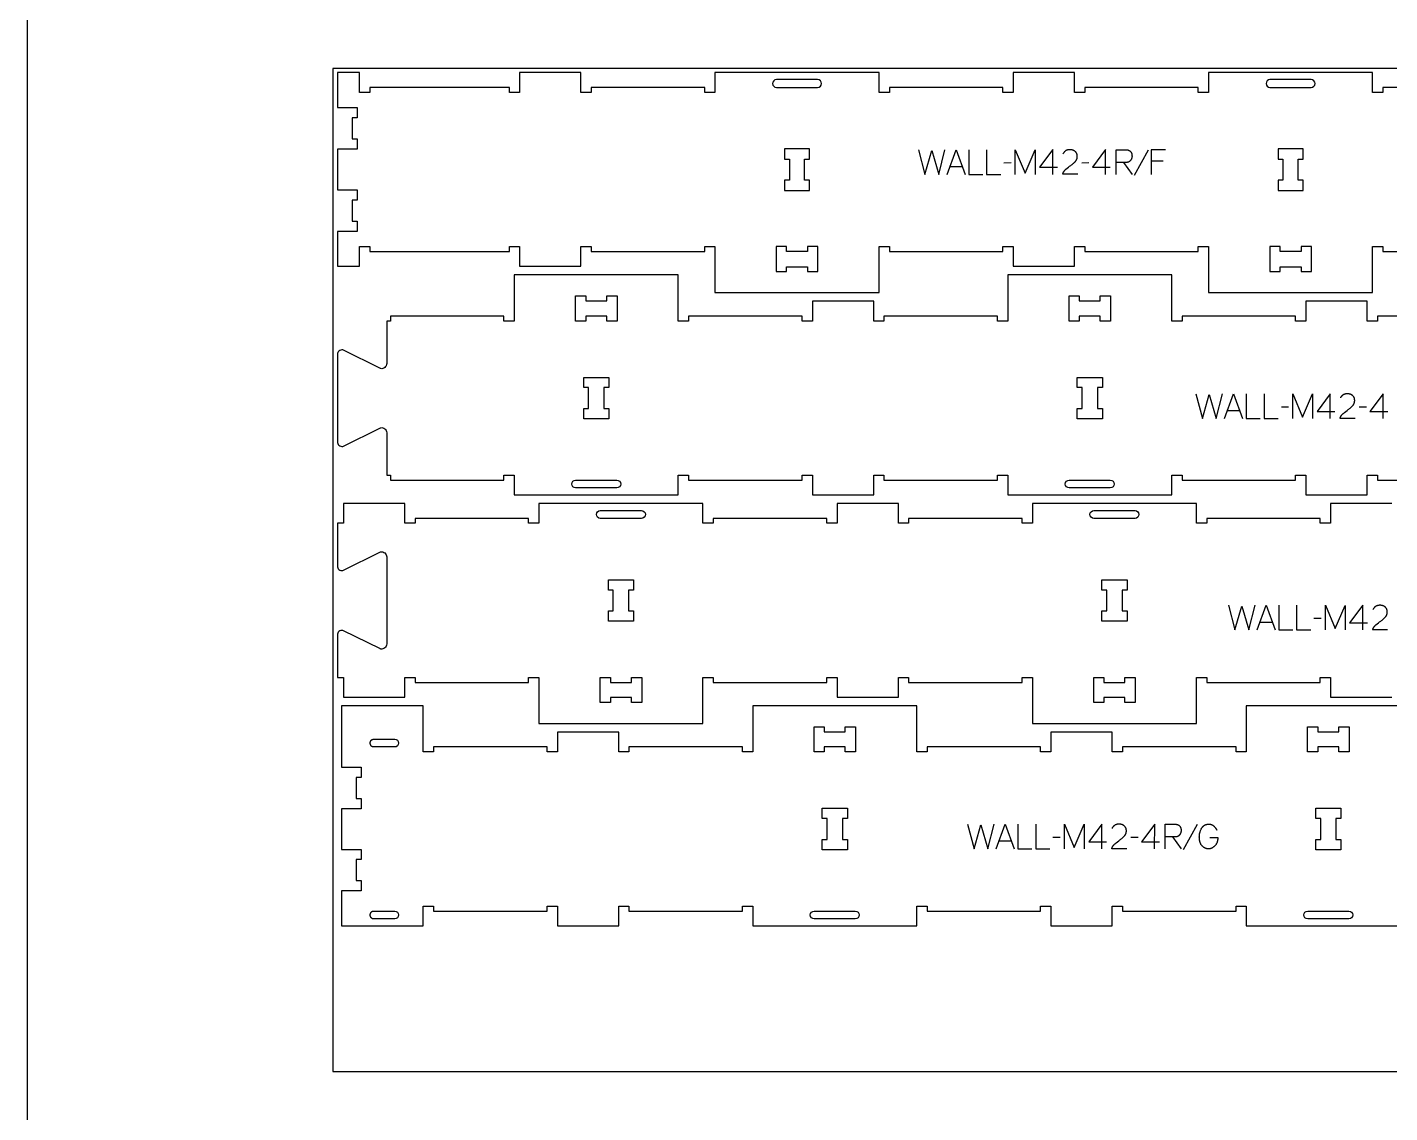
# Model space of a CAD drawing. Extents: x 0 to 4485, y 0 to 10771.
# Drawn here: x 0 to 1656, y 2979 to 4299 of the extents above; entities that cross this region are included whole.
import ezdxf

# ---------------------------------------------------------------- set-up
doc = ezdxf.new("R2010")
doc.units = 0
for name, color, linetype in [('0_SHEET_SPRUCEPLY_2440X122', 1, 'CONTINUOUS'), ('1_ANYTOOL_1MMDEEP_LABELS_S', 2, 'CONTINUOUS'), ('3_ANYTOOL_CUTTHROUGH_INSID', 4, 'CONTINUOUS'), ('4_ANYTOOL_CUTTHROUGH_OUTSI', 5, 'CONTINUOUS'), ('DONOTCUT', 7, 'CONTINUOUS')]:
    doc.layers.add(name, color=color, linetype=linetype)

msp = doc.modelspace()

# ---------------------------------------------------------------- linework, layer by layer
at = {"layer": '0_SHEET_SPRUCEPLY_2440X122'}
msp.add_lwpolyline([(371.7, 4249.4), (371.7, 3029.4), (2811.7, 3029.4), (2811.7, 4249.4)], close=True, dxfattribs=at)
at = {"layer": '1_ANYTOOL_1MMDEEP_LABELS_S', "color": 2}
for points in [[(1083.6, 4150.5), (1091.3, 4120.5), (1099.7, 4149.6), (1108.2, 4120.5), (1115.7, 4150.5)], [(1118.3, 4120.5), (1129.2, 4150.5), (1140.2, 4120.5)], [(1144.5, 4150.5), (1144.5, 4120.5), (1161.6, 4120.5)], [(1166.3, 4150.5), (1166.3, 4120.5), (1183.4, 4120.5)], [(1201.2, 4120.5), (1201.2, 4150.5), (1213.2, 4122.1), (1225.2, 4150.4), (1225.2, 4120.5)], [(1246.8, 4120.5), (1246.8, 4150.6), (1230.8, 4129.2)], [(1277, 4120.6), (1258.7, 4120.6), (1258.8, 4121.1), (1258.9, 4121.3), (1259, 4121.5), (1259.1, 4121.7), (1259.2, 4121.9), (1259.3, 4122.1), (1259.3, 4122.4), (1259.4, 4122.6), (1259.6, 4122.8), (1259.7, 4123), (1259.8, 4123.2), (1259.9, 4123.4), (1260, 4123.6), (1260.1, 4123.8), (1260.2, 4124), (1260.4, 4124.2), (1260.5, 4124.4), (1260.6, 4124.5), (1260.8, 4124.7), (1260.9, 4124.9), (1261.1, 4125.1), (1261.2, 4125.3), (1261.4, 4125.4), (1261.5, 4125.6), (1261.7, 4125.8), (1261.9, 4125.9), (1262, 4126.1), (1262.2, 4126.3), (1262.4, 4126.4), (1262.7, 4126.7), (1264.2, 4128), (1265.7, 4129.2), (1267.2, 4130.3), (1268.7, 4131.4), (1269.5, 4132), (1270.2, 4132.6), (1270.9, 4133.1), (1271.6, 4133.7), (1272.3, 4134.3), (1272.9, 4134.9), (1273.5, 4135.5), (1274.1, 4136.2), (1274.3, 4136.3), (1274.4, 4136.5), (1274.6, 4136.6), (1274.7, 4136.8), (1274.8, 4137), (1274.9, 4137.1), (1275.1, 4137.3), (1275.2, 4137.5), (1275.3, 4137.6), (1275.4, 4137.8), (1275.5, 4138), (1275.6, 4138.2), (1275.7, 4138.4), (1275.8, 4138.5), (1275.8, 4138.7), (1275.9, 4138.9), (1276, 4139.1), (1276.1, 4139.3), (1276.1, 4139.5), (1276.2, 4139.7), (1276.2, 4139.9), (1276.3, 4140.1), (1276.3, 4140.3), (1276.4, 4140.5), (1276.4, 4140.7), (1276.4, 4141), (1276.4, 4141.2), (1276.5, 4141.4), (1276.5, 4141.6), (1276.5, 4141.8), (1276.5, 4142.1), (1276.5, 4142.3), (1276.5, 4142.5), (1276.5, 4142.8), (1276.5, 4143), (1276.5, 4143.3), (1276.4, 4143.5), (1276.4, 4143.7), (1276.4, 4144), (1276.3, 4144.2), (1276.3, 4144.4), (1276.3, 4144.6), (1276.2, 4144.8), (1276.1, 4145), (1276.1, 4145.2), (1276, 4145.4), (1275.9, 4145.6), (1275.9, 4145.8), (1275.8, 4146), (1275.7, 4146.2), (1275.6, 4146.4), (1275.5, 4146.6), (1275.4, 4146.7), (1275.3, 4146.9), (1275.2, 4147.1), (1275.1, 4147.2), (1275, 4147.4), (1274.8, 4147.6), (1274.7, 4147.7), (1274.6, 4147.9), (1274.4, 4148), (1274.3, 4148.1), (1274.1, 4148.3), (1274, 4148.4), (1273.8, 4148.5), (1273.7, 4148.7), (1273.5, 4148.8), (1273.3, 4148.9), (1273.2, 4149), (1273, 4149.1), (1272.8, 4149.2), (1272.6, 4149.3), (1272.4, 4149.4), (1272.3, 4149.5), (1272.1, 4149.6), (1271.9, 4149.7), (1271.7, 4149.8), (1271.5, 4149.8), (1271.3, 4149.9), (1271.1, 4150), (1270.9, 4150), (1270.7, 4150.1), (1270.5, 4150.2), (1270.3, 4150.2), (1270.1, 4150.3), (1269.9, 4150.3), (1269.7, 4150.3), (1269.4, 4150.4), (1269.2, 4150.4), (1269, 4150.4), (1268.8, 4150.5), (1268.5, 4150.5), (1268.3, 4150.5), (1268.1, 4150.5), (1267.6, 4150.5), (1267.2, 4150.5), (1266.9, 4150.5), (1266.5, 4150.5), (1266.2, 4150.4), (1265.8, 4150.4), (1265.5, 4150.3), (1265.2, 4150.3), (1264.8, 4150.2), (1264.5, 4150.1), (1264.4, 4150.1), (1264.2, 4150), (1264.1, 4150), (1263.9, 4149.9), (1263.8, 4149.9), (1263.6, 4149.8), (1263.5, 4149.7), (1263.3, 4149.7), (1263.2, 4149.6), (1263.1, 4149.5), (1262.9, 4149.5), (1262.8, 4149.4), (1262.6, 4149.3), (1262.5, 4149.2), (1262.4, 4149.2), (1262.3, 4149.1), (1262.1, 4149), (1262, 4148.9), (1261.9, 4148.8), (1261.7, 4148.7), (1261.6, 4148.6), (1261.5, 4148.5), (1261.4, 4148.4), (1261.3, 4148.3), (1261.2, 4148.2), (1261, 4148.1), (1260.9, 4148), (1260.8, 4147.9), (1260.7, 4147.8), (1260.6, 4147.6), (1260.5, 4147.5), (1260.4, 4147.4), (1260.2, 4147.1), (1260, 4146.9), (1259.8, 4146.6), (1259.6, 4146.3), (1259.4, 4146), (1259.3, 4145.7), (1259.1, 4145.4)], [(1311, 4120.5), (1311, 4150.6), (1295, 4129.2)], [(1323.7, 4120.5), (1323.7, 4150.5), (1335.1, 4150.5), (1335.6, 4150.5), (1336.1, 4150.5), (1336.3, 4150.5), (1336.5, 4150.4), (1336.7, 4150.4), (1337, 4150.4), (1337.2, 4150.4), (1337.4, 4150.3), (1337.6, 4150.3), (1337.8, 4150.2), (1338, 4150.2), (1338.2, 4150.1), (1338.4, 4150.1), (1338.6, 4150), (1338.8, 4150), (1338.9, 4149.9), (1339.1, 4149.8), (1339.3, 4149.7), (1339.5, 4149.7), (1339.6, 4149.6), (1339.8, 4149.5), (1339.9, 4149.4), (1340.1, 4149.3), (1340.3, 4149.2), (1340.4, 4149.1), (1340.5, 4149), (1340.7, 4148.9), (1340.8, 4148.8), (1340.9, 4148.7), (1341.1, 4148.5), (1341.2, 4148.4), (1341.3, 4148.3), (1341.4, 4148.2), (1341.5, 4148), (1341.6, 4147.9), (1341.7, 4147.7), (1341.8, 4147.6), (1341.9, 4147.4), (1342, 4147.3), (1342.1, 4147.1), (1342.2, 4147), (1342.3, 4146.8), (1342.4, 4146.6), (1342.4, 4146.5), (1342.5, 4146.3), (1342.6, 4146.1), (1342.6, 4145.9), (1342.7, 4145.7), (1342.7, 4145.5), (1342.8, 4145.3), (1342.8, 4145.1), (1342.9, 4144.9), (1342.9, 4144.7), (1342.9, 4144.5), (1343, 4144.3), (1343, 4144.1), (1343, 4143.8), (1343, 4143.6), (1343.1, 4143.1), (1343.1, 4142.7), (1343.1, 4142.5), (1343.1, 4142.3), (1343, 4142.1), (1343, 4142), (1343, 4141.8), (1343, 4141.6), (1343, 4141.5), (1343, 4141.3), (1342.9, 4141.1), (1342.9, 4140.9), (1342.9, 4140.8), (1342.8, 4140.6), (1342.8, 4140.4), (1342.7, 4140.3), (1342.7, 4140.1), (1342.6, 4140), (1342.6, 4139.8), (1342.5, 4139.6), (1342.4, 4139.5), (1342.4, 4139.3), (1342.3, 4139.2), (1342.2, 4139), (1342.1, 4138.8), (1342.1, 4138.7), (1342, 4138.5), (1341.9, 4138.4), (1341.8, 4138.2), (1341.7, 4138.1), (1341.6, 4137.9), (1341.5, 4137.8), (1341.4, 4137.6), (1341.3, 4137.5), (1341.2, 4137.3), (1341.1, 4137.2), (1340.9, 4137.1), (1340.8, 4136.9), (1340.7, 4136.8), (1340.6, 4136.7), (1340.4, 4136.6), (1340.3, 4136.4), (1340.2, 4136.3), (1340.1, 4136.2), (1339.9, 4136.1), (1339.8, 4136), (1339.6, 4135.9), (1339.5, 4135.9), (1339.3, 4135.8), (1339.2, 4135.7), (1339, 4135.6), (1338.9, 4135.5), (1338.7, 4135.5), (1338.6, 4135.4), (1338.4, 4135.4), (1338.3, 4135.3), (1338.1, 4135.3), (1337.9, 4135.2), (1337.8, 4135.2), (1337.6, 4135.2), (1337.4, 4135.1), (1337.2, 4135.1), (1337.1, 4135.1), (1336.9, 4135.1), (1336.7, 4135), (1334.8, 4135), (1332.7, 4135), (1323.8, 4135)], [(1362.7, 4150), (1345.5, 4119.3)], [(1383.9, 4150.5), (1366.3, 4150.5), (1366.3, 4120.5)], [(1121.7, 4130.1), (1136.7, 4130.1)], [(1196.1, 4134.4), (1187.3, 4134.3)], [(1230.8, 4129.2), (1252.5, 4129.2)], [(1290.7, 4134.4), (1281.9, 4134.3)], [(1295, 4129.2), (1316.7, 4129.2)], [(1332.7, 4135), (1343.2, 4120.5)], [(1380.8, 4136.5), (1366.3, 4136.5)], [(1420.8, 3853.7), (1428.6, 3823.7), (1437, 3852.8), (1445.5, 3823.7), (1453, 3853.7)], [(1455.6, 3823.7), (1466.4, 3853.7), (1477.5, 3823.7)], [(1481.8, 3853.7), (1481.8, 3823.7), (1498.9, 3823.7)], [(1503.6, 3853.7), (1503.6, 3823.7), (1520.7, 3823.7)], [(1538.5, 3823.7), (1538.5, 3853.7), (1550.5, 3825.3), (1562.5, 3853.6), (1562.5, 3823.7)], [(1584, 3823.7), (1584.1, 3853.7), (1568.1, 3832.3)], [(1614.3, 3823.7), (1596, 3823.8), (1596.1, 3824.2), (1596.2, 3824.4), (1596.3, 3824.7), (1596.3, 3824.9), (1596.4, 3825.1), (1596.5, 3825.3), (1596.6, 3825.5), (1596.7, 3825.7), (1596.8, 3826), (1596.9, 3826.2), (1597, 3826.4), (1597.2, 3826.6), (1597.3, 3826.8), (1597.4, 3827), (1597.5, 3827.1), (1597.6, 3827.3), (1597.8, 3827.5), (1597.9, 3827.7), (1598.1, 3827.9), (1598.2, 3828.1), (1598.3, 3828.3), (1598.5, 3828.4), (1598.6, 3828.6), (1598.8, 3828.8), (1599, 3829), (1599.1, 3829.1), (1599.3, 3829.3), (1599.5, 3829.4), (1599.6, 3829.6), (1600, 3829.9), (1601.5, 3831.1), (1603, 3832.3), (1604.5, 3833.5), (1606, 3834.6), (1606.8, 3835.2), (1607.5, 3835.7), (1608.2, 3836.3), (1608.9, 3836.9), (1609.6, 3837.5), (1610.2, 3838.1), (1610.8, 3838.7), (1611.4, 3839.3), (1611.6, 3839.5), (1611.7, 3839.6), (1611.8, 3839.8), (1612, 3840), (1612.1, 3840.1), (1612.2, 3840.3), (1612.3, 3840.5), (1612.5, 3840.6), (1612.6, 3840.8), (1612.7, 3841), (1612.8, 3841.2), (1612.9, 3841.4), (1612.9, 3841.5), (1613, 3841.7), (1613.1, 3841.9), (1613.2, 3842.1), (1613.3, 3842.3), (1613.3, 3842.5), (1613.4, 3842.7), (1613.4, 3842.9), (1613.5, 3843.1), (1613.5, 3843.3), (1613.6, 3843.5), (1613.6, 3843.7), (1613.7, 3843.9), (1613.7, 3844.1), (1613.7, 3844.3), (1613.7, 3844.6), (1613.8, 3844.8), (1613.8, 3845), (1613.8, 3845.2), (1613.8, 3845.5), (1613.8, 3845.7), (1613.8, 3846), (1613.8, 3846.2), (1613.7, 3846.4), (1613.7, 3846.7), (1613.7, 3846.9), (1613.7, 3847.1), (1613.6, 3847.3), (1613.6, 3847.6), (1613.5, 3847.8), (1613.5, 3848), (1613.4, 3848.2), (1613.4, 3848.4), (1613.3, 3848.6), (1613.2, 3848.8), (1613.1, 3849), (1613.1, 3849.2), (1613, 3849.4), (1612.9, 3849.6), (1612.8, 3849.7), (1612.7, 3849.9), (1612.6, 3850.1), (1612.5, 3850.2), (1612.4, 3850.4), (1612.2, 3850.6), (1612.1, 3850.7), (1612, 3850.9), (1611.8, 3851), (1611.7, 3851.2), (1611.6, 3851.3), (1611.4, 3851.5), (1611.3, 3851.6), (1611.1, 3851.7), (1610.9, 3851.8), (1610.8, 3852), (1610.6, 3852.1), (1610.4, 3852.2), (1610.3, 3852.3), (1610.1, 3852.4), (1609.9, 3852.5), (1609.7, 3852.6), (1609.5, 3852.7), (1609.4, 3852.8), (1609.2, 3852.9), (1609, 3852.9), (1608.8, 3853), (1608.6, 3853.1), (1608.4, 3853.2), (1608.2, 3853.2), (1608, 3853.3), (1607.8, 3853.3), (1607.6, 3853.4), (1607.4, 3853.4), (1607.1, 3853.5), (1606.9, 3853.5), (1606.7, 3853.6), (1606.5, 3853.6), (1606.3, 3853.6), (1606, 3853.6), (1605.8, 3853.7), (1605.6, 3853.7), (1605.3, 3853.7), (1604.9, 3853.7), (1604.5, 3853.7), (1604.1, 3853.7), (1603.8, 3853.6), (1603.4, 3853.6), (1603.1, 3853.6), (1602.8, 3853.5), (1602.4, 3853.4), (1602.1, 3853.4), (1601.8, 3853.3), (1601.6, 3853.2), (1601.5, 3853.2), (1601.3, 3853.1), (1601.2, 3853.1), (1601, 3853), (1600.9, 3853), (1600.8, 3852.9), (1600.6, 3852.8), (1600.5, 3852.8), (1600.3, 3852.7), (1600.2, 3852.6), (1600.1, 3852.6), (1599.9, 3852.5), (1599.8, 3852.4), (1599.7, 3852.3), (1599.5, 3852.2), (1599.4, 3852.2), (1599.3, 3852.1), (1599.1, 3852), (1599, 3851.9), (1598.9, 3851.8), (1598.8, 3851.7), (1598.7, 3851.6), (1598.5, 3851.5), (1598.4, 3851.4), (1598.3, 3851.3), (1598.2, 3851.2), (1598.1, 3851), (1598, 3850.9), (1597.9, 3850.8), (1597.8, 3850.7), (1597.7, 3850.6), (1597.5, 3850.3), (1597.3, 3850.1), (1597.1, 3849.8), (1596.9, 3849.5), (1596.7, 3849.2), (1596.5, 3848.9), (1596.4, 3848.6)], [(1648.2, 3823.7), (1648.3, 3853.7), (1632.3, 3832.3)], [(1459, 3833.2), (1473.9, 3833.2)], [(1533.3, 3837.6), (1524.6, 3837.5)], [(1568.1, 3832.3), (1589.8, 3832.3)], [(1628, 3837.6), (1619.2, 3837.5)], [(1632.3, 3832.3), (1654, 3832.3)], [(1460.4, 3596.5), (1468.1, 3566.5), (1476.6, 3595.6), (1485.1, 3566.5), (1492.6, 3596.5)], [(1495.1, 3566.5), (1506, 3596.5), (1517.1, 3566.5)], [(1521.4, 3596.5), (1521.4, 3566.5), (1538.5, 3566.5)], [(1543.2, 3596.5), (1543.2, 3566.5), (1560.3, 3566.5)], [(1578.1, 3566.5), (1578.1, 3596.5), (1590.1, 3568.1), (1602.1, 3596.4), (1602.1, 3566.5)], [(1623.6, 3566.5), (1623.7, 3596.5), (1607.6, 3575.2)], [(1653.8, 3566.5), (1635.5, 3566.6), (1635.7, 3567), (1635.8, 3567.3), (1635.9, 3567.5), (1635.9, 3567.7), (1636, 3567.9), (1636.1, 3568.1), (1636.2, 3568.4), (1636.3, 3568.6), (1636.4, 3568.8), (1636.5, 3569), (1636.6, 3569.2), (1636.8, 3569.4), (1636.9, 3569.6), (1637, 3569.8), (1637.1, 3570), (1637.2, 3570.2), (1637.4, 3570.3), (1637.5, 3570.5), (1637.7, 3570.7), (1637.8, 3570.9), (1637.9, 3571.1), (1638.1, 3571.3), (1638.2, 3571.4), (1638.4, 3571.6), (1638.6, 3571.8), (1638.7, 3571.9), (1638.9, 3572.1), (1639.1, 3572.3), (1639.2, 3572.4), (1639.6, 3572.7), (1641.1, 3574), (1642.6, 3575.1), (1644.1, 3576.3), (1645.6, 3577.4), (1646.4, 3578), (1647.1, 3578.6), (1647.8, 3579.1), (1648.5, 3579.7), (1649.2, 3580.3), (1649.8, 3580.9), (1650.4, 3581.5), (1651, 3582.1), (1651.2, 3582.3), (1651.3, 3582.5), (1651.4, 3582.6), (1651.6, 3582.8), (1651.7, 3582.9), (1651.8, 3583.1), (1651.9, 3583.3), (1652, 3583.5), (1652.2, 3583.6), (1652.3, 3583.8), (1652.4, 3584), (1652.5, 3584.2), (1652.5, 3584.4), (1652.6, 3584.5), (1652.7, 3584.7), (1652.8, 3584.9), (1652.9, 3585.1), (1652.9, 3585.3), (1653, 3585.5), (1653, 3585.7), (1653.1, 3585.9), (1653.1, 3586.1), (1653.2, 3586.3), (1653.2, 3586.5), (1653.3, 3586.7), (1653.3, 3586.9), (1653.3, 3587.2), (1653.3, 3587.4), (1653.4, 3587.6), (1653.4, 3587.8), (1653.4, 3588), (1653.4, 3588.3), (1653.4, 3588.5), (1653.4, 3588.8), (1653.4, 3589), (1653.3, 3589.2), (1653.3, 3589.5), (1653.3, 3589.7), (1653.3, 3589.9), (1653.2, 3590.2), (1653.2, 3590.4), (1653.1, 3590.6), (1653.1, 3590.8), (1653, 3591), (1653, 3591.2), (1652.9, 3591.4), (1652.8, 3591.6), (1652.7, 3591.8), (1652.7, 3592), (1652.6, 3592.2), (1652.5, 3592.4), (1652.4, 3592.6), (1652.3, 3592.7), (1652.2, 3592.9), (1652.1, 3593.1), (1652, 3593.2), (1651.8, 3593.4), (1651.7, 3593.5), (1651.6, 3593.7), (1651.4, 3593.8), (1651.3, 3594), (1651.2, 3594.1), (1651, 3594.3), (1650.8, 3594.4), (1650.7, 3594.5), (1650.5, 3594.7), (1650.4, 3594.8), (1650.2, 3594.9), (1650, 3595), (1649.9, 3595.1), (1649.7, 3595.2), (1649.5, 3595.3), (1649.3, 3595.4), (1649.1, 3595.5), (1649, 3595.6), (1648.8, 3595.7), (1648.6, 3595.8), (1648.4, 3595.8), (1648.2, 3595.9), (1648, 3596), (1647.8, 3596), (1647.6, 3596.1), (1647.4, 3596.2), (1647.2, 3596.2), (1647, 3596.3), (1646.7, 3596.3), (1646.5, 3596.3), (1646.3, 3596.4), (1646.1, 3596.4), (1645.9, 3596.4), (1645.6, 3596.4), (1645.4, 3596.5), (1645.2, 3596.5), (1644.9, 3596.5), (1644.5, 3596.5), (1644.1, 3596.5), (1643.7, 3596.5), (1643.4, 3596.5), (1643, 3596.4), (1642.7, 3596.4), (1642.4, 3596.3), (1642, 3596.3), (1641.7, 3596.2), (1641.4, 3596.1), (1641.2, 3596), (1641.1, 3596), (1640.9, 3595.9), (1640.8, 3595.9), (1640.6, 3595.8), (1640.5, 3595.8), (1640.4, 3595.7), (1640.2, 3595.7), (1640.1, 3595.6), (1639.9, 3595.5), (1639.8, 3595.5), (1639.7, 3595.4), (1639.5, 3595.3), (1639.4, 3595.2), (1639.3, 3595.1), (1639.1, 3595.1), (1639, 3595), (1638.9, 3594.9), (1638.7, 3594.8), (1638.6, 3594.7), (1638.5, 3594.6), (1638.4, 3594.5), (1638.3, 3594.4), (1638.1, 3594.3), (1638, 3594.2), (1637.9, 3594.1), (1637.8, 3594), (1637.7, 3593.9), (1637.6, 3593.7), (1637.5, 3593.6), (1637.4, 3593.5), (1637.3, 3593.4), (1637.1, 3593.1), (1636.9, 3592.9), (1636.7, 3592.6), (1636.5, 3592.3), (1636.3, 3592), (1636.1, 3591.7), (1636, 3591.4)], [(1572.9, 3580.4), (1564.1, 3580.3)], [(1498.6, 3576.1), (1513.5, 3576.1)], [(1607.6, 3575.2), (1629.4, 3575.2)], [(1143.2, 3330.3), (1151, 3300.3), (1159.4, 3329.4), (1167.9, 3300.3), (1175.4, 3330.3)], [(1178, 3300.3), (1188.8, 3330.3), (1199.9, 3300.3)], [(1204.2, 3330.3), (1204.2, 3300.3), (1221.3, 3300.3)], [(1226, 3330.3), (1226, 3300.3), (1243.1, 3300.3)], [(1260.9, 3300.3), (1260.9, 3330.3), (1272.9, 3302), (1284.9, 3330.2), (1284.9, 3300.3)], [(1306.4, 3300.3), (1306.5, 3330.4), (1290.5, 3309)], [(1336.7, 3300.4), (1318.4, 3300.4), (1318.5, 3300.9), (1318.6, 3301.1), (1318.7, 3301.3), (1318.8, 3301.6), (1318.8, 3301.8), (1318.9, 3302), (1319, 3302.2), (1319.1, 3302.4), (1319.2, 3302.6), (1319.3, 3302.8), (1319.5, 3303), (1319.6, 3303.2), (1319.7, 3303.4), (1319.8, 3303.6), (1319.9, 3303.8), (1320.1, 3304), (1320.2, 3304.2), (1320.3, 3304.4), (1320.5, 3304.6), (1320.6, 3304.7), (1320.8, 3304.9), (1320.9, 3305.1), (1321.1, 3305.3), (1321.2, 3305.4), (1321.4, 3305.6), (1321.5, 3305.8), (1321.7, 3305.9), (1321.9, 3306.1), (1322.1, 3306.3), (1322.4, 3306.6), (1323.9, 3307.8), (1325.4, 3309), (1326.9, 3310.1), (1328.4, 3311.3), (1329.2, 3311.8), (1329.9, 3312.4), (1330.6, 3313), (1331.3, 3313.6), (1332, 3314.2), (1332.6, 3314.8), (1333.2, 3315.4), (1333.8, 3316), (1334, 3316.1), (1334.1, 3316.3), (1334.3, 3316.5), (1334.4, 3316.6), (1334.5, 3316.8), (1334.6, 3317), (1334.8, 3317.1), (1334.9, 3317.3), (1335, 3317.5), (1335.1, 3317.7), (1335.2, 3317.8), (1335.3, 3318), (1335.4, 3318.2), (1335.4, 3318.4), (1335.5, 3318.6), (1335.6, 3318.8), (1335.7, 3319), (1335.7, 3319.2), (1335.8, 3319.3), (1335.9, 3319.5), (1335.9, 3319.8), (1336, 3320), (1336, 3320.2), (1336, 3320.4), (1336.1, 3320.6), (1336.1, 3320.8), (1336.1, 3321), (1336.2, 3321.2), (1336.2, 3321.4), (1336.2, 3321.7), (1336.2, 3321.9), (1336.2, 3322.1), (1336.2, 3322.4), (1336.2, 3322.6), (1336.2, 3322.9), (1336.2, 3323.1), (1336.1, 3323.3), (1336.1, 3323.6), (1336.1, 3323.8), (1336, 3324), (1336, 3324.2), (1335.9, 3324.4), (1335.9, 3324.7), (1335.8, 3324.9), (1335.8, 3325.1), (1335.7, 3325.3), (1335.6, 3325.5), (1335.6, 3325.7), (1335.5, 3325.9), (1335.4, 3326), (1335.3, 3326.2), (1335.2, 3326.4), (1335.1, 3326.6), (1335, 3326.7), (1334.9, 3326.9), (1334.8, 3327.1), (1334.6, 3327.2), (1334.5, 3327.4), (1334.4, 3327.5), (1334.3, 3327.7), (1334.1, 3327.8), (1334, 3328), (1333.8, 3328.1), (1333.7, 3328.2), (1333.5, 3328.4), (1333.3, 3328.5), (1333.2, 3328.6), (1333, 3328.7), (1332.8, 3328.9), (1332.7, 3329), (1332.5, 3329.1), (1332.3, 3329.2), (1332.1, 3329.3), (1332, 3329.4), (1331.8, 3329.4), (1331.6, 3329.5), (1331.4, 3329.6), (1331.2, 3329.7), (1331, 3329.8), (1330.8, 3329.8), (1330.6, 3329.9), (1330.4, 3329.9), (1330.2, 3330), (1330, 3330.1), (1329.8, 3330.1), (1329.6, 3330.1), (1329.3, 3330.2), (1329.1, 3330.2), (1328.9, 3330.2), (1328.7, 3330.3), (1328.5, 3330.3), (1328.2, 3330.3), (1328, 3330.3), (1327.8, 3330.3), (1327.3, 3330.3), (1326.9, 3330.3), (1326.6, 3330.3), (1326.2, 3330.3), (1325.9, 3330.3), (1325.5, 3330.2), (1325.2, 3330.2), (1324.9, 3330.1), (1324.5, 3330), (1324.2, 3329.9), (1324.1, 3329.9), (1323.9, 3329.8), (1323.8, 3329.8), (1323.6, 3329.7), (1323.5, 3329.7), (1323.3, 3329.6), (1323.2, 3329.6), (1323, 3329.5), (1322.9, 3329.4), (1322.7, 3329.4), (1322.6, 3329.3), (1322.5, 3329.2), (1322.3, 3329.1), (1322.2, 3329.1), (1322.1, 3329), (1321.9, 3328.9), (1321.8, 3328.8), (1321.7, 3328.7), (1321.6, 3328.6), (1321.4, 3328.5), (1321.3, 3328.5), (1321.2, 3328.4), (1321.1, 3328.3), (1321, 3328.2), (1320.8, 3328), (1320.7, 3327.9), (1320.6, 3327.8), (1320.5, 3327.7), (1320.4, 3327.6), (1320.3, 3327.5), (1320.2, 3327.4), (1320.1, 3327.2), (1319.9, 3327), (1319.7, 3326.7), (1319.5, 3326.4), (1319.3, 3326.2), (1319.1, 3325.9), (1319, 3325.6), (1318.8, 3325.2)], [(1370.6, 3300.3), (1370.7, 3330.4), (1354.7, 3309)], [(1383.4, 3300.3), (1383.4, 3330.3), (1394.8, 3330.3), (1395.3, 3330.3), (1395.7, 3330.3), (1396, 3330.3), (1396.2, 3330.3), (1396.4, 3330.3), (1396.6, 3330.2), (1396.9, 3330.2), (1397.1, 3330.2), (1397.3, 3330.1), (1397.5, 3330.1), (1397.7, 3330), (1397.9, 3330), (1398.1, 3329.9), (1398.3, 3329.9), (1398.5, 3329.8), (1398.6, 3329.7), (1398.8, 3329.7), (1399, 3329.6), (1399.2, 3329.5), (1399.3, 3329.4), (1399.5, 3329.3), (1399.6, 3329.2), (1399.8, 3329.1), (1399.9, 3329.1), (1400.1, 3329), (1400.2, 3328.8), (1400.4, 3328.7), (1400.5, 3328.6), (1400.6, 3328.5), (1400.8, 3328.4), (1400.9, 3328.3), (1401, 3328.1), (1401.1, 3328), (1401.2, 3327.9), (1401.3, 3327.7), (1401.4, 3327.6), (1401.5, 3327.4), (1401.6, 3327.3), (1401.7, 3327.1), (1401.8, 3327), (1401.9, 3326.8), (1402, 3326.6), (1402, 3326.5), (1402.1, 3326.3), (1402.2, 3326.1), (1402.3, 3325.9), (1402.3, 3325.7), (1402.4, 3325.6), (1402.4, 3325.4), (1402.5, 3325.2), (1402.5, 3325), (1402.6, 3324.8), (1402.6, 3324.6), (1402.6, 3324.3), (1402.7, 3324.1), (1402.7, 3323.9), (1402.7, 3323.7), (1402.7, 3323.5), (1402.7, 3323), (1402.7, 3322.5), (1402.7, 3322.3), (1402.7, 3322.2), (1402.7, 3322), (1402.7, 3321.8), (1402.7, 3321.6), (1402.7, 3321.5), (1402.7, 3321.3), (1402.6, 3321.1), (1402.6, 3320.9), (1402.6, 3320.8), (1402.5, 3320.6), (1402.5, 3320.4), (1402.5, 3320.3), (1402.4, 3320.1), (1402.4, 3320), (1402.3, 3319.8), (1402.2, 3319.6), (1402.2, 3319.5), (1402.1, 3319.3), (1402.1, 3319.2), (1402, 3319), (1401.9, 3318.8), (1401.8, 3318.7), (1401.7, 3318.5), (1401.7, 3318.4), (1401.6, 3318.2), (1401.5, 3318.1), (1401.4, 3317.9), (1401.3, 3317.8), (1401.2, 3317.6), (1401.1, 3317.5), (1401, 3317.3), (1400.9, 3317.2), (1400.7, 3317), (1400.6, 3316.9), (1400.5, 3316.8), (1400.4, 3316.6), (1400.3, 3316.5), (1400.1, 3316.4), (1400, 3316.3), (1399.9, 3316.2), (1399.7, 3316.1), (1399.6, 3316), (1399.5, 3315.9), (1399.3, 3315.8), (1399.2, 3315.7), (1399, 3315.6), (1398.9, 3315.5), (1398.7, 3315.5), (1398.6, 3315.4), (1398.4, 3315.3), (1398.3, 3315.3), (1398.1, 3315.2), (1397.9, 3315.2), (1397.8, 3315.1), (1397.6, 3315.1), (1397.4, 3315), (1397.3, 3315), (1397.1, 3315), (1396.9, 3314.9), (1396.7, 3314.9), (1396.6, 3314.9), (1396.4, 3314.9), (1394.5, 3314.8), (1392.4, 3314.8), (1383.5, 3314.8)], [(1422.4, 3329.9), (1405.2, 3299.1)], [(1437.6, 3314.1), (1447.4, 3314.1), (1447.3, 3313.3), (1447.3, 3312.5), (1447.2, 3312.1), (1447.2, 3311.7), (1447.1, 3311.3), (1447.1, 3310.9), (1447, 3310.6), (1446.9, 3310.2), (1446.8, 3309.9), (1446.8, 3309.5), (1446.7, 3309.2), (1446.6, 3308.8), (1446.5, 3308.5), (1446.4, 3308.2), (1446.2, 3307.9), (1446.1, 3307.6), (1446, 3307.2), (1445.8, 3306.9), (1445.7, 3306.7), (1445.5, 3306.4), (1445.4, 3306.1), (1445.2, 3305.8), (1445, 3305.6), (1444.9, 3305.3), (1444.7, 3305), (1444.5, 3304.8), (1444.3, 3304.5), (1444.1, 3304.3), (1443.9, 3304.1), (1443.7, 3303.9), (1443.4, 3303.6), (1443.2, 3303.4), (1443, 3303.2), (1442.8, 3303), (1442.5, 3302.8), (1442.3, 3302.7), (1442.1, 3302.5), (1441.9, 3302.3), (1441.6, 3302.2), (1441.4, 3302), (1441.2, 3301.9), (1440.9, 3301.7), (1440.7, 3301.6), (1440.4, 3301.5), (1440.2, 3301.3), (1440, 3301.2), (1439.7, 3301.1), (1439.5, 3301), (1439.2, 3300.9), (1439, 3300.8), (1438.7, 3300.7), (1438.5, 3300.7), (1438.3, 3300.6), (1438, 3300.5), (1437.8, 3300.5), (1437.5, 3300.4), (1437.2, 3300.4), (1437, 3300.4), (1436.7, 3300.3), (1436.5, 3300.3), (1436.2, 3300.3), (1436, 3300.3), (1435.7, 3300.3), (1435.4, 3300.3), (1435.2, 3300.3), (1434.9, 3300.3), (1434.7, 3300.4), (1434.4, 3300.4), (1434.2, 3300.5), (1433.9, 3300.5), (1433.7, 3300.6), (1433.4, 3300.6), (1433.2, 3300.7), (1432.9, 3300.8), (1432.7, 3300.9), (1432.5, 3301), (1432.2, 3301.1), (1432, 3301.2), (1431.8, 3301.3), (1431.5, 3301.4), (1431.3, 3301.5), (1431.1, 3301.7), (1430.8, 3301.8), (1430.6, 3301.9), (1430.4, 3302.1), (1430.1, 3302.3), (1429.9, 3302.4), (1429.7, 3302.6), (1429.5, 3302.8), (1429.2, 3303), (1429, 3303.2), (1428.8, 3303.4), (1428.6, 3303.6), (1428.4, 3303.8), (1428.2, 3304), (1428, 3304.3), (1427.8, 3304.5), (1427.6, 3304.8), (1427.4, 3305), (1427.2, 3305.3), (1427, 3305.6), (1426.9, 3305.8), (1426.7, 3306.1), (1426.6, 3306.4), (1426.4, 3306.7), (1426.3, 3307), (1426.2, 3307.4), (1426, 3307.7), (1425.9, 3308), (1425.8, 3308.3), (1425.7, 3308.7), (1425.6, 3309.1), (1425.5, 3309.4), (1425.4, 3309.8), (1425.4, 3310.2), (1425.3, 3310.6), (1425.2, 3310.9), (1425.2, 3311.3), (1425.1, 3311.8), (1425.1, 3312.2), (1425, 3313), (1425, 3313.9), (1424.9, 3314.8), (1425, 3315.5), (1425, 3316.2), (1425, 3316.9), (1425.1, 3317.5), (1425.2, 3318.2), (1425.3, 3318.9), (1425.5, 3319.5), (1425.6, 3320.2), (1425.8, 3320.8), (1426, 3321.5), (1426.2, 3322.1), (1426.5, 3322.8), (1426.7, 3323.4), (1427, 3324), (1427.3, 3324.7), (1427.6, 3325.3), (1427.8, 3325.6), (1428, 3325.9), (1428.2, 3326.2), (1428.4, 3326.5), (1428.6, 3326.8), (1428.7, 3326.9), (1428.8, 3327), (1428.9, 3327.1), (1429, 3327.3), (1429.1, 3327.4), (1429.2, 3327.5), (1429.3, 3327.6), (1429.4, 3327.7), (1429.5, 3327.9), (1429.7, 3328), (1429.8, 3328.1), (1429.9, 3328.2), (1430, 3328.3), (1430.2, 3328.4), (1430.3, 3328.5), (1430.4, 3328.6), (1430.5, 3328.7), (1430.7, 3328.8), (1430.8, 3328.8), (1430.9, 3328.9), (1431.1, 3329), (1431.2, 3329.1), (1431.4, 3329.2), (1431.5, 3329.2), (1431.7, 3329.3), (1431.8, 3329.4), (1432, 3329.5), (1432.1, 3329.5), (1432.3, 3329.6), (1432.4, 3329.6), (1432.6, 3329.7), (1432.7, 3329.8), (1433, 3329.9), (1433.4, 3329.9), (1433.7, 3330), (1434.1, 3330.1), (1434.4, 3330.2), (1434.8, 3330.2), (1435.1, 3330.3), (1435.5, 3330.3), (1435.9, 3330.3), (1436.3, 3330.3), (1436.6, 3330.3), (1436.9, 3330.3), (1437.1, 3330.3), (1437.3, 3330.3), (1437.5, 3330.3), (1437.7, 3330.3), (1438, 3330.3), (1438.2, 3330.2), (1438.4, 3330.2), (1438.6, 3330.2), (1438.8, 3330.1), (1439, 3330.1), (1439.2, 3330), (1439.4, 3330), (1439.5, 3329.9), (1439.7, 3329.8), (1439.9, 3329.8), (1440.1, 3329.7), (1440.3, 3329.6), (1440.4, 3329.5), (1440.6, 3329.5), (1440.8, 3329.4), (1441, 3329.3), (1441.1, 3329.2), (1441.3, 3329.1), (1441.5, 3329), (1441.6, 3328.8), (1441.8, 3328.7), (1441.9, 3328.6), (1442.1, 3328.5), (1442.2, 3328.4), (1442.4, 3328.2), (1442.5, 3328.1), (1442.8, 3327.8), (1443, 3327.5), (1443.3, 3327.2), (1443.6, 3326.9), (1443.8, 3326.6), (1444.1, 3326.3), (1444.3, 3326), (1444.5, 3325.7), (1444.8, 3325.3), (1445, 3325), (1445.2, 3324.7), (1445.4, 3324.3), (1445.6, 3324), (1445.8, 3323.6), (1446, 3323.3), (1446.2, 3322.9)], [(1255.7, 3314.2), (1247, 3314.1)], [(1350.4, 3314.2), (1341.6, 3314.1)], [(1392.4, 3314.8), (1402.9, 3300.3)], [(1181.4, 3309.9), (1196.3, 3309.9)], [(1290.5, 3309), (1312.2, 3309)], [(1354.7, 3309), (1376.4, 3309)]]:
    msp.add_lwpolyline(points, dxfattribs=at)
at = {"layer": '3_ANYTOOL_CUTTHROUGH_INSID', "color": 4}
for points in [[(960.8, 4235.7), (910.8, 4235.7, 1), (910.8, 4226.2), (960.8, 4226.2, 1)], [(1560.8, 4235.7), (1510.8, 4235.7, 1), (1510.8, 4226.2), (1560.8, 4226.2, 1)], [(716.7, 3739.2), (666.7, 3739.2, -1), (666.7, 3748.7), (716.7, 3748.7, -1)], [(1316.7, 3739.2), (1266.7, 3739.2, -1), (1266.7, 3748.7), (1316.7, 3748.7, -1)], [(696.7, 3711.7), (746.7, 3711.7, -1), (746.7, 3702.2), (696.7, 3702.2, -1)], [(1296.7, 3711.7), (1346.7, 3711.7, -1), (1346.7, 3702.2), (1296.7, 3702.2, -1)], [(446.7, 3433.7, -1), (446.7, 3424.2), (421, 3424.2), (420.9, 3424.2), (420.8, 3424.2), (420.7, 3424.2), (420.6, 3424.2), (420.5, 3424.2), (420.4, 3424.2), (420.3, 3424.2), (420.2, 3424.3), (420.1, 3424.3), (420, 3424.3), (419.9, 3424.3), (419.8, 3424.4), (419.7, 3424.4), (419.6, 3424.4), (419.5, 3424.5), (419.4, 3424.5), (419.3, 3424.6), (419.2, 3424.6), (419.1, 3424.7), (419, 3424.7), (418.9, 3424.8), (418.9, 3424.9), (418.8, 3424.9), (418.7, 3425), (418.6, 3425.1), (418.5, 3425.1), (418.4, 3425.2), (418.4, 3425.3), (418.3, 3425.4), (418.2, 3425.4), (418.1, 3425.5), (418.1, 3425.6), (418, 3425.7), (417.9, 3425.8), (417.9, 3425.9), (417.8, 3426), (417.7, 3426.1), (417.7, 3426.2), (417.6, 3426.3), (417.6, 3426.4), (417.5, 3426.5), (417.5, 3426.6), (417.4, 3426.7), (417.4, 3426.8), (417.3, 3426.9), (417.3, 3427), (417.2, 3427.1), (417.2, 3427.2), (417.2, 3427.3), (417.1, 3427.4), (417.1, 3427.5), (417.1, 3427.6), (417.1, 3427.7), (417.1, 3427.9), (417, 3428), (417, 3428.1), (417, 3428.2), (417, 3428.3), (417, 3428.4), (417, 3428.5), (417, 3428.6), (417, 3428.7), (417, 3428.8), (417, 3428.9), (417, 3429), (417, 3429.1), (417, 3429.2), (417, 3429.3), (417, 3429.5), (417, 3429.6), (417, 3429.7), (417, 3429.8), (417, 3429.9), (417.1, 3430), (417.1, 3430.1), (417.1, 3430.2), (417.1, 3430.3), (417.1, 3430.4), (417.2, 3430.5), (417.2, 3430.6), (417.2, 3430.7), (417.3, 3430.9), (417.3, 3431), (417.4, 3431.1), (417.4, 3431.2), (417.5, 3431.3), (417.5, 3431.4), (417.6, 3431.5), (417.6, 3431.6), (417.7, 3431.7), (417.7, 3431.8), (417.8, 3431.9), (417.9, 3432), (417.9, 3432.1), (418, 3432.1), (418.1, 3432.2), (418.1, 3432.3), (418.2, 3432.4), (418.3, 3432.5), (418.4, 3432.6), (418.4, 3432.6), (418.5, 3432.7), (418.6, 3432.8), (418.7, 3432.9), (418.8, 3432.9), (418.9, 3433), (418.9, 3433.1), (419, 3433.1), (419.1, 3433.2), (419.2, 3433.2), (419.3, 3433.3), (419.4, 3433.3), (419.5, 3433.4), (419.6, 3433.4), (419.7, 3433.4), (419.8, 3433.5), (419.9, 3433.5), (420, 3433.5), (420.1, 3433.6), (420.2, 3433.6), (420.3, 3433.6), (420.4, 3433.6), (420.5, 3433.6), (420.6, 3433.7), (420.7, 3433.7), (420.8, 3433.7), (420.9, 3433.7), (421, 3433.7)], [(446.7, 3215.2), (421, 3215.2), (420.9, 3215.2), (420.8, 3215.2), (420.7, 3215.2), (420.6, 3215.2), (420.5, 3215.2), (420.4, 3215.2), (420.3, 3215.2), (420.2, 3215.3), (420.1, 3215.3), (420, 3215.3), (419.9, 3215.3), (419.8, 3215.4), (419.7, 3215.4), (419.6, 3215.4), (419.5, 3215.5), (419.4, 3215.5), (419.3, 3215.6), (419.2, 3215.6), (419.1, 3215.7), (419, 3215.7), (418.9, 3215.8), (418.9, 3215.9), (418.8, 3215.9), (418.7, 3216), (418.6, 3216.1), (418.5, 3216.1), (418.4, 3216.2), (418.4, 3216.3), (418.3, 3216.4), (418.2, 3216.4), (418.1, 3216.5), (418.1, 3216.6), (418, 3216.7), (417.9, 3216.8), (417.9, 3216.9), (417.8, 3217), (417.7, 3217.1), (417.7, 3217.2), (417.6, 3217.3), (417.6, 3217.4), (417.5, 3217.5), (417.5, 3217.6), (417.4, 3217.7), (417.4, 3217.8), (417.3, 3217.9), (417.3, 3218), (417.2, 3218.1), (417.2, 3218.2), (417.2, 3218.3), (417.1, 3218.4), (417.1, 3218.5), (417.1, 3218.6), (417.1, 3218.7), (417.1, 3218.9), (417, 3219), (417, 3219.1), (417, 3219.2), (417, 3219.3), (417, 3219.4), (417, 3219.5), (417, 3219.6), (417, 3219.7), (417, 3219.8), (417, 3219.9), (417, 3220), (417, 3220.1), (417, 3220.2), (417, 3220.3), (417, 3220.5), (417, 3220.6), (417, 3220.7), (417, 3220.8), (417, 3220.9), (417.1, 3221), (417.1, 3221.1), (417.1, 3221.2), (417.1, 3221.3), (417.1, 3221.4), (417.2, 3221.5), (417.2, 3221.6), (417.2, 3221.7), (417.3, 3221.9), (417.3, 3222), (417.4, 3222.1), (417.4, 3222.2), (417.5, 3222.3), (417.5, 3222.4), (417.6, 3222.5), (417.6, 3222.6), (417.7, 3222.7), (417.7, 3222.8), (417.8, 3222.9), (417.9, 3223), (417.9, 3223.1), (418, 3223.1), (418.1, 3223.2), (418.1, 3223.3), (418.2, 3223.4), (418.3, 3223.5), (418.4, 3223.6), (418.4, 3223.6), (418.5, 3223.7), (418.6, 3223.8), (418.7, 3223.9), (418.8, 3223.9), (418.9, 3224), (418.9, 3224.1), (419, 3224.1), (419.1, 3224.2), (419.2, 3224.2), (419.3, 3224.3), (419.4, 3224.3), (419.5, 3224.4), (419.6, 3224.4), (419.7, 3224.4), (419.8, 3224.5), (419.9, 3224.5), (420, 3224.5), (420.1, 3224.6), (420.2, 3224.6), (420.3, 3224.6), (420.4, 3224.6), (420.5, 3224.6), (420.6, 3224.7), (420.7, 3224.7), (420.8, 3224.7), (420.9, 3224.7), (421, 3224.7), (446.7, 3224.7, -1)], [(1006.7, 3215.2), (956.7, 3215.2, -1), (956.7, 3224.7), (1006.7, 3224.7, -1)], [(1606.7, 3215.2), (1556.7, 3215.2, -1), (1556.7, 3224.7), (1606.7, 3224.7, -1)]]:
    msp.add_lwpolyline(points, format="xyb", close=True, dxfattribs=at)
for points in [[(945.1, 4113.6), (945.1, 4139.1), (951.1, 4139.1), (951.1, 4151.6), (920.6, 4151.6), (920.6, 4139.1), (926.6, 4139.1), (926.6, 4113.6), (920.6, 4113.6), (920.6, 4101.1), (951.1, 4101.1), (951.1, 4113.6)], [(1545.1, 4113.6), (1545.1, 4139.1), (1551.1, 4139.1), (1551.1, 4151.6), (1520.6, 4151.6), (1520.6, 4139.1), (1526.6, 4139.1), (1526.6, 4113.6), (1520.6, 4113.6), (1520.6, 4101.1), (1551.1, 4101.1), (1551.1, 4113.6)], [(923.1, 4008.2), (948.6, 4008.2), (948.6, 4002.2), (961.1, 4002.2), (961.1, 4032.7), (948.6, 4032.7), (948.6, 4026.7), (923.1, 4026.7), (923.1, 4032.7), (910.6, 4032.7), (910.6, 4002.2), (923.1, 4002.2)], [(1523.1, 4008.2), (1548.6, 4008.2), (1548.6, 4002.2), (1561.1, 4002.2), (1561.1, 4032.7), (1548.6, 4032.7), (1548.6, 4026.7), (1523.1, 4026.7), (1523.1, 4032.7), (1510.6, 4032.7), (1510.6, 4002.2), (1523.1, 4002.2)], [(679, 3966.7), (704.5, 3966.7), (704.5, 3972.7), (717, 3972.7), (717, 3942.2), (704.5, 3942.2), (704.5, 3948.2), (679, 3948.2), (679, 3942.2), (666.5, 3942.2), (666.5, 3972.7), (679, 3972.7)], [(1279, 3966.7), (1304.5, 3966.7), (1304.5, 3972.7), (1317, 3972.7), (1317, 3942.2), (1304.5, 3942.2), (1304.5, 3948.2), (1279, 3948.2), (1279, 3942.2), (1266.5, 3942.2), (1266.5, 3972.7), (1279, 3972.7)], [(701, 3861.2), (701, 3835.7), (707, 3835.7), (707, 3823.2), (676.5, 3823.2), (676.5, 3835.7), (682.5, 3835.7), (682.5, 3861.2), (676.5, 3861.2), (676.5, 3873.7), (707, 3873.7), (707, 3861.2)], [(1301, 3861.2), (1301, 3835.7), (1307, 3835.7), (1307, 3823.2), (1276.5, 3823.2), (1276.5, 3835.7), (1282.5, 3835.7), (1282.5, 3861.2), (1276.5, 3861.2), (1276.5, 3873.7), (1307, 3873.7), (1307, 3861.2)], [(712.5, 3589.6), (712.5, 3615.1), (706.5, 3615.1), (706.5, 3627.6), (737, 3627.6), (737, 3615.1), (731, 3615.1), (731, 3589.6), (737, 3589.6), (737, 3577.1), (706.5, 3577.1), (706.5, 3589.6)], [(1312.5, 3589.6), (1312.5, 3615.1), (1306.5, 3615.1), (1306.5, 3627.6), (1337, 3627.6), (1337, 3615.1), (1331, 3615.1), (1331, 3589.6), (1337, 3589.6), (1337, 3577.1), (1306.5, 3577.1), (1306.5, 3589.6)], [(734.5, 3484.2), (709, 3484.2), (709, 3478.2), (696.5, 3478.2), (696.5, 3508.7), (709, 3508.7), (709, 3502.7), (734.5, 3502.7), (734.5, 3508.7), (747, 3508.7), (747, 3478.2), (734.5, 3478.2)], [(1334.5, 3484.2), (1309, 3484.2), (1309, 3478.2), (1296.5, 3478.2), (1296.5, 3508.7), (1309, 3508.7), (1309, 3502.7), (1334.5, 3502.7), (1334.5, 3508.7), (1347, 3508.7), (1347, 3478.2), (1334.5, 3478.2)], [(969, 3442.7), (994.5, 3442.7), (994.5, 3448.7), (1007, 3448.7), (1007, 3418.2), (994.5, 3418.2), (994.5, 3424.2), (969, 3424.2), (969, 3418.2), (956.5, 3418.2), (956.5, 3448.7), (969, 3448.7)], [(1569, 3442.7), (1594.5, 3442.7), (1594.5, 3448.7), (1607, 3448.7), (1607, 3418.2), (1594.5, 3418.2), (1594.5, 3424.2), (1569, 3424.2), (1569, 3418.2), (1556.5, 3418.2), (1556.5, 3448.7), (1569, 3448.7)], [(991, 3337.2), (991, 3311.7), (997, 3311.7), (997, 3299.2), (966.5, 3299.2), (966.5, 3311.7), (972.5, 3311.7), (972.5, 3337.2), (966.5, 3337.2), (966.5, 3349.7), (997, 3349.7), (997, 3337.2)], [(1591, 3337.2), (1591, 3311.7), (1597, 3311.7), (1597, 3299.2), (1566.5, 3299.2), (1566.5, 3311.7), (1572.5, 3311.7), (1572.5, 3337.2), (1566.5, 3337.2), (1566.5, 3349.7), (1597, 3349.7), (1597, 3337.2)]]:
    msp.add_lwpolyline(points, close=True, dxfattribs=at)
at = {"layer": '4_ANYTOOL_CUTTHROUGH_OUTSI', "color": 5}
for points in [[(1786.1, 4226.2), (1648.1, 4226.2), (1648.1, 4220.2), (1635.6, 4220.2), (1635.6, 4220.4), (1635.6, 4244.2), (1436.1, 4244.2), (1436.1, 4220.4), (1436.1, 4220.2), (1435.8, 4220.2), (1423.8, 4220.2), (1423.6, 4220.2), (1423.6, 4226.2), (1285.6, 4226.2), (1285.6, 4220.2), (1273.1, 4220.2), (1273.1, 4244.2), (1198.6, 4244.2), (1198.6, 4220.2), (1186.1, 4220.2), (1186.1, 4226.2), (1048.1, 4226.2), (1048.1, 4220.2), (1047.8, 4220.2), (1035.8, 4220.2), (1035.6, 4220.2), (1035.6, 4220.4), (1035.6, 4244.2), (836.1, 4244.2), (836.1, 4220.4), (836.1, 4220.2), (835.8, 4220.2), (823.8, 4220.2), (823.6, 4220.2), (823.6, 4226.2), (685.6, 4226.2), (685.6, 4220.2), (673.1, 4220.2), (673.1, 4244.2), (598.6, 4244.2), (598.6, 4220.2), (586.1, 4220.2), (586.1, 4226.2), (485.8, 4226.2), (475.5, 4226.2), (416.4, 4226.2), (416.4, 4220.2), (403.9, 4220.2), (403.9, 4244.2), (377, 4244.2), (377, 4226.4), (377, 4201.7), (401, 4201.7), (401, 4189.2), (395, 4189.2), (395, 4163.7), (401, 4163.7), (401, 4151.2), (377, 4151.2), (377, 4101.7), (401, 4101.7), (401, 4089.2), (395, 4089.2), (395, 4063.7), (401, 4063.7), (401, 4051.2), (377, 4051.2), (377, 4026.4), (377, 4008.7), (403.9, 4008.7), (403.9, 4032.7), (416.4, 4032.7), (416.4, 4026.7), (475.5, 4026.7), (485.8, 4026.7), (586.1, 4026.7), (586.1, 4032.7), (598.6, 4032.7), (598.6, 4008.7), (673.1, 4008.7), (673.1, 4032.7), (685.6, 4032.7), (685.6, 4026.7), (823.6, 4026.7), (823.6, 4026.7), (823.6, 4032.7), (835.8, 4032.7), (836.1, 4032.7), (836.1, 3976.7), (1035.6, 3976.7), (1035.6, 4032.7), (1048.1, 4032.7), (1048.1, 4026.7), (1186.1, 4026.7), (1186.1, 4032.7), (1198.6, 4032.7), (1198.6, 4008.7), (1273.1, 4008.7), (1273.1, 4032.7), (1285.6, 4032.7), (1285.6, 4026.7), (1423.6, 4026.7), (1423.6, 4032.7), (1435.8, 4032.7), (1436.1, 4032.7), (1436.1, 3976.7), (1635.6, 3976.7), (1635.6, 4032.7), (1648.1, 4032.7), (1648.1, 4026.7), (1786.1, 4026.7)], [(1681.5, 3474.2), (1482, 3474.2), (1482, 3418.4), (1482, 3418.2), (1469.5, 3418.2), (1469.5, 3424.2), (1331.5, 3424.2), (1331.5, 3418.2), (1319, 3418.2), (1319, 3442.2), (1244.5, 3442.2), (1244.5, 3418.2), (1232, 3418.2), (1232, 3424.2), (1094, 3424.2), (1094, 3424.2), (1094, 3418.2), (1081.5, 3418.2), (1081.5, 3418.4), (1081.5, 3474.2), (882, 3474.2), (882, 3418.4), (882, 3418.2), (869.5, 3418.2), (869.5, 3424.2), (731.5, 3424.2), (731.5, 3418.2), (719, 3418.2), (719, 3442.2), (644.5, 3442.2), (644.5, 3418.2), (632, 3418.2), (632, 3424.2), (494, 3424.2), (494, 3418.2), (481.5, 3418.2), (481.5, 3418.4), (481.5, 3474.2), (382, 3474.2), (382, 3399.7), (406, 3399.7), (406, 3387.2), (400, 3387.2), (400, 3361.7), (406, 3361.7), (406, 3349.2), (382, 3349.2), (382, 3299.7), (406, 3299.7), (406, 3287.2), (400, 3287.2), (400, 3261.7), (406, 3261.7), (406, 3249.2), (382, 3249.2), (382, 3206.7), (481.5, 3206.7), (481.5, 3230.7), (494, 3230.7), (494, 3224.7), (632, 3224.7), (632, 3230.7), (644.5, 3230.7), (644.5, 3206.7), (719, 3206.7), (719, 3230.7), (731.5, 3230.7), (731.5, 3224.7), (869.5, 3224.7), (869.5, 3230.7), (869.7, 3230.7), (881.7, 3230.7), (882, 3230.7), (882, 3230.4), (882, 3206.7), (1081.5, 3206.7), (1081.5, 3230.4), (1081.5, 3230.7), (1081.7, 3230.7), (1093.7, 3230.7), (1094, 3230.7), (1094, 3224.7), (1232, 3224.7), (1232, 3230.7), (1244.5, 3230.7), (1244.5, 3206.7), (1319, 3206.7), (1319, 3230.7), (1331.5, 3230.7), (1331.5, 3224.7), (1469.5, 3224.7), (1469.5, 3230.7), (1469.7, 3230.7), (1481.7, 3230.7), (1482, 3230.7), (1482, 3230.4), (1482, 3206.7), (1681.5, 3206.7)]]:
    msp.add_lwpolyline(points, dxfattribs=at)
for points in [[(1779.5, 3948.2), (1641.5, 3948.2), (1641.5, 3942.2), (1629, 3942.2), (1629, 3966.2), (1554.5, 3966.2), (1554.5, 3942.2), (1542, 3942.2), (1542, 3948.2), (1404, 3948.2), (1404, 3942.2), (1391.5, 3942.2), (1391.5, 3942.4), (1391.5, 3998.2), (1192, 3998.2), (1192, 3942.4), (1192, 3942.2), (1179.7, 3942.2), (1179.5, 3942.2), (1179.5, 3948.2), (1041.5, 3948.2), (1041.5, 3942.2), (1029, 3942.2), (1029, 3966.2), (954.5, 3966.2), (954.5, 3942.2), (942, 3942.2), (942, 3948.2), (804, 3948.2), (804, 3942.2), (791.5, 3942.2), (791.5, 3942.4), (791.5, 3998.2), (592, 3998.2), (592, 3942.4), (592, 3942.2), (579.5, 3942.2), (579.5, 3948.2), (441.5, 3948.2), (441.5, 3942.2), (437, 3942.2), (437, 3890.5), (437, 3890.5, -0.220464), (434.7, 3885.7, -0.220464), (429.7, 3884.3), (429.6, 3884.3), (429.6, 3884.4), (383.6, 3907), (383.6, 3907, 0.461531), (377, 3901.3), (377, 3795.5, 0.461531), (383.6, 3789.8), (429.6, 3812.5), (429.6, 3812.5), (429.7, 3812.5), (429.7, 3812.5, -0.463455), (437, 3806.3), (437, 3754.7), (441.5, 3754.7), (441.5, 3748.7), (579.5, 3748.7), (579.5, 3754.7), (579.7, 3754.7), (591.7, 3754.7), (592, 3754.7), (592, 3754.4), (592, 3730.7), (791.5, 3730.7), (791.5, 3754.4), (791.5, 3754.7), (791.7, 3754.7), (803.7, 3754.7), (804, 3754.7), (804, 3748.7), (942, 3748.7), (942, 3754.7), (954.5, 3754.7), (954.5, 3730.7), (1029, 3730.7), (1029, 3754.7), (1041.5, 3754.7), (1041.5, 3748.7), (1179.5, 3748.7), (1179.5, 3754.7), (1191.7, 3754.7), (1192, 3754.7), (1192, 3754.4), (1192, 3730.7), (1391.5, 3730.7), (1391.5, 3754.7), (1403.7, 3754.7), (1404, 3754.7), (1404, 3748.7), (1542, 3748.7), (1542, 3754.7), (1554.5, 3754.7), (1554.5, 3730.7), (1629, 3730.7), (1629, 3754.7), (1641.5, 3754.7), (1641.5, 3748.7), (1779.5, 3748.7)], [(1659, 3720.2), (1584.5, 3720.2), (1584.5, 3696.2), (1572, 3696.2), (1572, 3702.2), (1434, 3702.2), (1434, 3696.2), (1433.7, 3696.2), (1421.7, 3696.2), (1421.5, 3696.2), (1421.5, 3720.2), (1222, 3720.2), (1222, 3696.4), (1222, 3696.2), (1221.7, 3696.2), (1209.7, 3696.2), (1209.5, 3696.2), (1209.5, 3702.2), (1071.5, 3702.2), (1071.5, 3696.2), (1059, 3696.2), (1059, 3720.2), (984.5, 3720.2), (984.5, 3696.2), (972, 3696.2), (972, 3702.2), (834, 3702.2), (834, 3702.2), (834, 3696.2), (833.7, 3696.2), (821.7, 3696.2), (821.5, 3696.2), (821.5, 3720.2), (622, 3720.2), (622, 3696.4), (622, 3696.2), (621.7, 3696.2), (609.7, 3696.2), (609.5, 3696.2), (609.5, 3702.2), (471.5, 3702.2), (471.5, 3696.2), (471.2, 3696.2), (459, 3696.2), (459, 3720.2), (384.5, 3720.2), (384.5, 3696.2), (377, 3696.2), (377, 3644.5), (377, 3644.5, 0.461531), (383.6, 3638.8), (429.6, 3661.5), (429.6, 3661.5), (429.7, 3661.5), (429.7, 3661.5, -0.220464), (434.7, 3660.1, -0.220464), (437, 3655.3), (437, 3549.5, -0.220464), (434.7, 3544.7, -0.220464), (429.7, 3543.3), (429.6, 3543.3), (429.6, 3543.4), (383.6, 3566), (383.6, 3566, 0.461531), (377, 3560.3), (377, 3508.7), (384.5, 3508.7), (384.5, 3484.7), (459, 3484.7), (459, 3508.7), (471.5, 3508.7), (471.5, 3502.7), (609.5, 3502.7), (609.5, 3508.7), (621.7, 3508.7), (622, 3508.7), (622, 3452.7), (821.5, 3452.7), (821.5, 3508.7), (834, 3508.7), (834, 3502.7), (972, 3502.7), (972, 3508.7), (984.5, 3508.7), (984.5, 3484.7), (1059, 3484.7), (1059, 3508.7), (1071.5, 3508.7), (1071.5, 3502.7), (1209.5, 3502.7), (1209.5, 3508.7), (1221.7, 3508.7), (1222, 3508.7), (1222, 3452.7), (1421.5, 3452.7), (1421.5, 3508.7), (1434, 3508.7), (1434, 3502.7), (1572, 3502.7), (1572, 3508.7), (1584.5, 3508.7), (1584.5, 3484.7), (1659, 3484.7)]]:
    msp.add_lwpolyline(points, format="xyb", dxfattribs=at)
at = {"layer": 'DONOTCUT'}
msp.add_lwpolyline([(0, 0), (3183.4, 0), (3183.4, 7593.4), (0, 7593.4)], close=True, dxfattribs=at)

doc.saveas('drawing.dxf')
